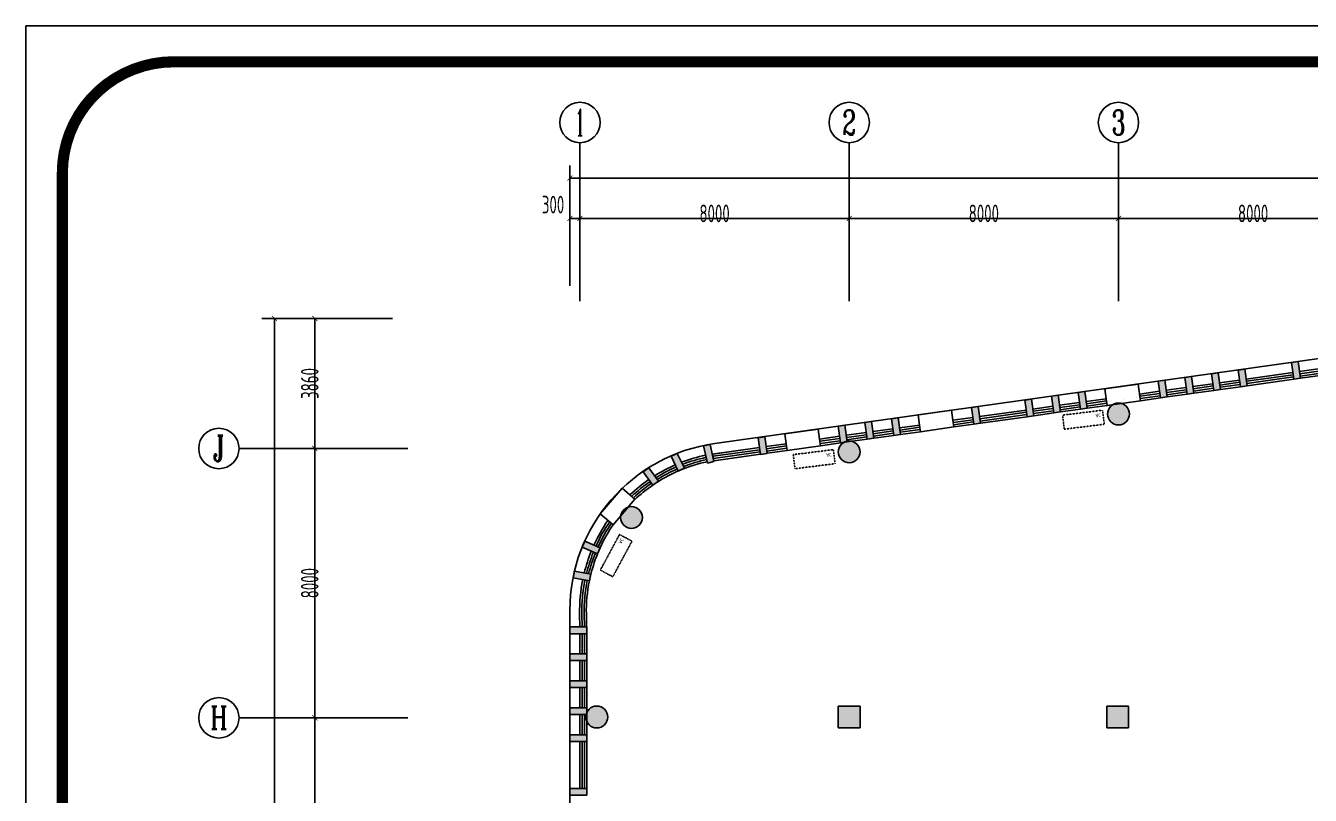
# Model space of a CAD drawing. Header units: inches. Extents: x 871252 to 1312932, y -88801 to 86720.
# Drawn here: x 1041275 to 1079443, y -32328 to -9472 of the extents above; entities that cross this region are included whole.
import ezdxf
from ezdxf.enums import TextEntityAlignment as Align

# ---------------------------------------------------------------- set-up
doc = ezdxf.new("R2010")
doc.units = ezdxf.units.IN
doc.header["$MEASUREMENT"] = 0
doc.linetypes.add('DASH', pattern=[0.35, 0.25, -0.1])
for name, color, linetype in [('AXIS', 3, 'Continuous'), ('AXIS_TEXT', 7, 'Continuous'), ('COLUMN', 6, 'Continuous'), ('CURTWALL', 4, 'Continuous'), ('PUB_HATCH', 8, 'Continuous'), ('STAIR', 6, 'Continuous'), ('WALL', 7, 'Continuous'), ('WINDOW', 3, 'Continuous'), ('外框', 7, 'Continuous'), ('空调', 205, 'Continuous')]:
    doc.layers.add(name, color=color, linetype=linetype)
doc.styles.add('_TCH_AXIS', font='COMPLEX', dxfattribs={"bigfont": 'GBCBIG'})
doc.styles.add('_TCH_DIM_T3', font='TSSDENG', dxfattribs={"width": 0.64, "bigfont": 'TSSDCHN'})
doc.styles.add('COMPLEX', font='stylu.ttf')
doc.styles.add('HZ-1', font='MingLiU.ttf', dxfattribs={"width": 0.8})
doc.dimstyles.new('_TCH_ARCH&&150', dxfattribs={"dimtxt": 525, "dimasz": 150, "dimexe": 375, "dimexo": 450, "dimgap": 150, "dimtad": 1, "dimdec": 0, "dimzin": 0, "dimdsep": 46, "dimtxsty": '_TCH_DIM_T3', "dimblk": 'ARCHTICK', "dimcen": 0.09, "dimclrt": 7, "dimazin": 2, "dimtfac": 1, "dimtdec": 0, "dimtix": 1, "dimtmove": 2, "dimatfit": 3, "dimfxl": 0, "dimtolj": 1, "dimtzin": 0, "dimarcsym": 0})

# ---------------------------------------------------------------- blocks, each defined once
blk = doc.blocks.new('vhjkghkghkl')
at = {"layer": '空调', "linetype": 'DASH', "ltscale": 0.3}
blk.add_lwpolyline([(134071, 540199), (134071, 539779), (132871, 539779), (132871, 540199), (134071, 540199)], close=True, dxfattribs=at)
at = {"layer": '空调', "linetype": 'DASH', "ltscale": 0.3, "style": 'HZ-1'}
blk.add_text('AC', height=100, dxfattribs=at).set_placement((133846, 539867))
blk = doc.blocks.new('_ArchTick')
at = {"color": 0, "linetype": 'ByBlock', "const_width": 0.15}
blk.add_lwpolyline([(-0.5, -0.5), (0.5, 0.5)], dxfattribs=at)
blk = doc.blocks.new('*D183')
at = {"layer": 'AXIS', "color": 0, "lineweight": -2, "transparency": 16777216}
for p, q in [((1052175, -30028), (1049490, -30028)), ((1049865, -38028), (1049865, -30028)), ((1052175, -38028), (1049490, -38028))]:
    blk.add_line(p, q, dxfattribs=at)
at = {"layer": 'Defpoints', "color": 0, "transparency": 16777216}
for p in [(1049865, -30028), (1052625, -30028), (1052625, -38028)]:
    blk.add_point(p, dxfattribs=at)
at = {"layer": 'AXIS', "color": 0, "lineweight": -2, "transparency": 16777216, "xscale": 150, "yscale": 150, "zscale": 150}
for p, rotation in [((1049865, -30028), 90), ((1049865, -38028), 270)]:
    blk.add_blockref('_ArchTick', p, dxfattribs=dict(at, rotation=rotation))
at = {"layer": 'AXIS', "color": 7, "transparency": 16777216, "insert": (1049715, -34028), "char_height": 525, "attachment_point": 5, "rotation": 90, "style": '_TCH_DIM_T3'}
blk.add_mtext('\\A1;8000', dxfattribs=at)
blk = doc.blocks.new('*D184')
at = {"layer": 'AXIS', "color": 0, "lineweight": -2, "transparency": 16777216}
for p, q in [((1052175, -22028), (1049490, -22028)), ((1049865, -30028), (1049865, -22028)), ((1052175, -30028), (1049490, -30028))]:
    blk.add_line(p, q, dxfattribs=at)
at = {"layer": 'Defpoints', "color": 0, "transparency": 16777216}
for p in [(1049865, -22028), (1052625, -22028), (1052625, -30028)]:
    blk.add_point(p, dxfattribs=at)
at = {"layer": 'AXIS', "color": 0, "lineweight": -2, "transparency": 16777216, "xscale": 150, "yscale": 150, "zscale": 150}
for p, rotation in [((1049865, -22028), 90), ((1049865, -30028), 270)]:
    blk.add_blockref('_ArchTick', p, dxfattribs=dict(at, rotation=rotation))
at = {"layer": 'AXIS', "color": 7, "transparency": 16777216, "insert": (1049715, -26028), "char_height": 525, "attachment_point": 5, "rotation": 90, "style": '_TCH_DIM_T3'}
blk.add_mtext('\\A1;8000', dxfattribs=at)
blk = doc.blocks.new('*D185')
at = {"layer": 'AXIS', "color": 0, "lineweight": -2, "transparency": 16777216}
for p, q in [((1052175, -18168), (1049490, -18168)), ((1049865, -22028), (1049865, -18168)), ((1052175, -22028), (1049490, -22028))]:
    blk.add_line(p, q, dxfattribs=at)
at = {"layer": 'Defpoints', "color": 0, "transparency": 16777216}
for p in [(1049865, -18168), (1052625, -18168), (1052625, -22028)]:
    blk.add_point(p, dxfattribs=at)
at = {"layer": 'AXIS', "color": 0, "lineweight": -2, "transparency": 16777216, "xscale": 150, "yscale": 150, "zscale": 150}
for p, rotation in [((1049865, -18168), 90), ((1049865, -22028), 270)]:
    blk.add_blockref('_ArchTick', p, dxfattribs=dict(at, rotation=rotation))
at = {"layer": 'AXIS', "color": 7, "transparency": 16777216, "insert": (1049715, -20098), "char_height": 525, "attachment_point": 5, "rotation": 90, "style": '_TCH_DIM_T3'}
blk.add_mtext('\\A1;3860', dxfattribs=at)
blk = doc.blocks.new('*D186')
at = {"layer": 'AXIS', "color": 0, "lineweight": -2, "transparency": 16777216}
for p, q in [((1052175, -18168), (1048290, -18168)), ((1048665, -82828), (1048665, -18168)), ((1052175, -82828), (1048290, -82828))]:
    blk.add_line(p, q, dxfattribs=at)
at = {"layer": 'Defpoints', "color": 0, "transparency": 16777216}
for p in [(1048665, -18168), (1052625, -18168), (1052625, -82828)]:
    blk.add_point(p, dxfattribs=at)
at = {"layer": 'AXIS', "color": 0, "lineweight": -2, "transparency": 16777216, "xscale": 150, "yscale": 150, "zscale": 150}
for p, rotation in [((1048665, -18168), 90), ((1048665, -82828), 270)]:
    blk.add_blockref('_ArchTick', p, dxfattribs=dict(at, rotation=rotation))
at = {"layer": 'AXIS', "color": 7, "transparency": 16777216, "insert": (1048515, -50498), "char_height": 525, "attachment_point": 5, "rotation": 90, "style": '_TCH_DIM_T3'}
blk.add_mtext('\\A1;64660', dxfattribs=at)
blk = doc.blocks.new('*D187')
at = {"layer": 'AXIS', "color": 0, "lineweight": -2, "transparency": 16777216}
for p, q in [((1057443, -17198), (1057443, -14822)), ((1057743, -17198), (1057743, -14822)), ((1057443, -15197), (1057743, -15197))]:
    blk.add_line(p, q, dxfattribs=at)
at = {"layer": 'Defpoints', "color": 0, "transparency": 16777216}
for p in [(1057743, -15197), (1057443, -17648), (1057743, -17648)]:
    blk.add_point(p, dxfattribs=at)
at = {"layer": 'AXIS', "color": 0, "lineweight": -2, "transparency": 16777216, "xscale": 150, "yscale": 150, "zscale": 150, "rotation": 180}
blk.add_blockref('_ArchTick', (1057443, -15197), dxfattribs=at)
at = {"layer": 'AXIS', "color": 0, "lineweight": -2, "transparency": 16777216, "xscale": 150, "yscale": 150, "zscale": 150}
blk.add_blockref('_ArchTick', (1057743, -15197), dxfattribs=at)
at = {"layer": 'AXIS', "color": 7, "transparency": 16777216, "insert": (1056944, -14785), "char_height": 525, "attachment_point": 5, "style": '_TCH_DIM_T3'}
blk.add_mtext('\\A1;300', dxfattribs=at)
blk = doc.blocks.new('*D188')
at = {"layer": 'AXIS', "color": 0, "lineweight": -2, "transparency": 16777216}
for p, q in [((1057743, -17198), (1057743, -14822)), ((1065743, -17198), (1065743, -14822)), ((1057743, -15197), (1065743, -15197))]:
    blk.add_line(p, q, dxfattribs=at)
at = {"layer": 'Defpoints', "color": 0, "transparency": 16777216}
for p in [(1065743, -15197), (1057743, -17648), (1065743, -17648)]:
    blk.add_point(p, dxfattribs=at)
at = {"layer": 'AXIS', "color": 0, "lineweight": -2, "transparency": 16777216, "xscale": 150, "yscale": 150, "zscale": 150, "rotation": 180}
blk.add_blockref('_ArchTick', (1057743, -15197), dxfattribs=at)
at = {"layer": 'AXIS', "color": 0, "lineweight": -2, "transparency": 16777216, "xscale": 150, "yscale": 150, "zscale": 150}
blk.add_blockref('_ArchTick', (1065743, -15197), dxfattribs=at)
at = {"layer": 'AXIS', "color": 7, "transparency": 16777216, "insert": (1061743, -15047), "char_height": 525, "attachment_point": 5, "style": '_TCH_DIM_T3'}
blk.add_mtext('\\A1;8000', dxfattribs=at)
blk = doc.blocks.new('*D189')
at = {"layer": 'AXIS', "color": 0, "lineweight": -2, "transparency": 16777216}
for p, q in [((1065743, -17198), (1065743, -14822)), ((1073743, -17198), (1073743, -14822)), ((1065743, -15197), (1073743, -15197))]:
    blk.add_line(p, q, dxfattribs=at)
at = {"layer": 'Defpoints', "color": 0, "transparency": 16777216}
for p in [(1073743, -15197), (1065743, -17648), (1073743, -17648)]:
    blk.add_point(p, dxfattribs=at)
at = {"layer": 'AXIS', "color": 0, "lineweight": -2, "transparency": 16777216, "xscale": 150, "yscale": 150, "zscale": 150, "rotation": 180}
blk.add_blockref('_ArchTick', (1065743, -15197), dxfattribs=at)
at = {"layer": 'AXIS', "color": 0, "lineweight": -2, "transparency": 16777216, "xscale": 150, "yscale": 150, "zscale": 150}
blk.add_blockref('_ArchTick', (1073743, -15197), dxfattribs=at)
at = {"layer": 'AXIS', "color": 7, "transparency": 16777216, "insert": (1069743, -15047), "char_height": 525, "attachment_point": 5, "style": '_TCH_DIM_T3'}
blk.add_mtext('\\A1;8000', dxfattribs=at)
blk = doc.blocks.new('*D190')
at = {"layer": 'AXIS', "color": 0, "lineweight": -2, "transparency": 16777216}
for p, q in [((1073743, -17198), (1073743, -14822)), ((1081743, -17198), (1081743, -14822)), ((1073743, -15197), (1081743, -15197))]:
    blk.add_line(p, q, dxfattribs=at)
at = {"layer": 'Defpoints', "color": 0, "transparency": 16777216}
for p in [(1081743, -15197), (1073743, -17648), (1081743, -17648)]:
    blk.add_point(p, dxfattribs=at)
at = {"layer": 'AXIS', "color": 0, "lineweight": -2, "transparency": 16777216, "xscale": 150, "yscale": 150, "zscale": 150, "rotation": 180}
blk.add_blockref('_ArchTick', (1073743, -15197), dxfattribs=at)
at = {"layer": 'AXIS', "color": 0, "lineweight": -2, "transparency": 16777216, "xscale": 150, "yscale": 150, "zscale": 150}
blk.add_blockref('_ArchTick', (1081743, -15197), dxfattribs=at)
at = {"layer": 'AXIS', "color": 7, "transparency": 16777216, "insert": (1077743, -15047), "char_height": 525, "attachment_point": 5, "style": '_TCH_DIM_T3'}
blk.add_mtext('\\A1;8000', dxfattribs=at)
blk = doc.blocks.new('*D196')
at = {"layer": 'AXIS', "color": 0, "lineweight": -2, "transparency": 16777216}
for p, q in [((1057443, -17198), (1057443, -13622)), ((1111043, -17198), (1111043, -13622)), ((1057443, -13997), (1111043, -13997))]:
    blk.add_line(p, q, dxfattribs=at)
at = {"layer": 'Defpoints', "color": 0, "transparency": 16777216}
for p in [(1111043, -13997), (1057443, -17648), (1111043, -17648)]:
    blk.add_point(p, dxfattribs=at)
at = {"layer": 'AXIS', "color": 0, "lineweight": -2, "transparency": 16777216, "xscale": 150, "yscale": 150, "zscale": 150, "rotation": 180}
blk.add_blockref('_ArchTick', (1057443, -13997), dxfattribs=at)
at = {"layer": 'AXIS', "color": 0, "lineweight": -2, "transparency": 16777216, "xscale": 150, "yscale": 150, "zscale": 150}
blk.add_blockref('_ArchTick', (1111043, -13997), dxfattribs=at)
at = {"layer": 'AXIS', "color": 7, "transparency": 16777216, "insert": (1084243, -13847), "char_height": 525, "attachment_point": 5, "style": '_TCH_DIM_T3'}
blk.add_mtext('\\A1;53600', dxfattribs=at)
blk = doc.blocks.new('_AXISO')
blk.add_circle((0, 0), 0.5)
at = {"layer": 'AXIS_TEXT', "style": 'COMPLEX', "width": 1.041667}
blk.add_attdef('A', text='', height=0.56, dxfattribs=at).set_placement((-0.25, -0.28), (0.25, -0.28), align=Align.FIT)
blk = doc.blocks.new('$TCHSYS$WIN2D')
for p, q in [((-0.5, 0.5), (0.5, 0.5)), ((-0.5, 0.5), (-0.5, -0.5)), ((0.5, 0.5), (0.5, -0.5)), ((0.5, 0.167), (-0.5, 0.167)), ((0.5, -0.167), (-0.5, -0.167)), ((-0.5, -0.5), (0.5, -0.5))]:
    blk.add_line(p, q)

msp = doc.modelspace()

# ---------------------------------------------------------------- hatches: boundary and pattern name
at = {"layer": 'PUB_HATCH'}
for points in [[(1079147.7, -19942.3), (1079078.1, -19447.1), (1078880.1, -19475), (1078949.7, -19970.1)], [(1076771.1, -20276.3), (1076701.5, -19781.2), (1076503.4, -19809), (1076573, -20304.1)], [(1077563.3, -20164.9), (1077493.7, -19669.8), (1077295.7, -19697.6), (1077365.2, -20192.8)], [(1075186.7, -20499), (1075117.1, -20003.8), (1074919, -20031.7), (1074988.6, -20526.8)], [(1075978.9, -20387.6), (1075909.3, -19892.5), (1075711.2, -19920.3), (1075780.8, -20415.5)], [(1071225.6, -21055.7), (1071156, -20560.5), (1070957.9, -20588.4), (1071027.5, -21083.5)], [(1072017.8, -20944.3), (1071948.2, -20449.2), (1071750.2, -20477), (1071819.7, -20972.2)], [(1072810, -20833), (1072740.4, -20337.8), (1072542.4, -20365.7), (1072612, -20860.8)], [(1069641.2, -21278.3), (1069571.6, -20783.2), (1069373.5, -20811), (1069443.1, -21306.2)], [(1074068.2, -21004.8, 1), (1073418.2, -21004.8, 1)], [(1065680.1, -21835), (1065610.5, -21339.9), (1065412.4, -21367.7), (1065482, -21862.9)], [(1066472.3, -21723.7), (1066402.7, -21228.6), (1066204.7, -21256.4), (1066274.2, -21751.5)], [(1067264.5, -21612.3), (1067194.9, -21117.2), (1066996.9, -21145), (1067066.5, -21640.2)], [(1063304.3, -22175.2), (1063234.7, -21680), (1063036.7, -21707.9), (1063106.2, -22203)], [(1061722, -22412.2), (1061607.9, -21911.1), (1061411.4, -21949.1), (1061528.3, -22461.6)], [(1066068.2, -22129.1, 1), (1065418.2, -22129.1, 1)], [(1060846.3, -22614.5), (1060635.8, -22172.3), (1060452.5, -22256.1), (1060665.5, -22700.6)], [(1059623.3, -22718.1), (1059913, -23116), (1060074.7, -22998.3), (1059785, -22600.4)], [(1059598.4, -24078.7, 1), (1058948.4, -24078.7, 1)], [(1057811.6, -24962.5), (1058263.9, -25160.2), (1058344, -24976.9), (1057891.7, -24779.2)], [(1057540.3, -25866), (1058024.8, -25960.4), (1058063, -25764.1), (1057578.5, -25669.7)], [(1057443.2, -27528), (1057943.2, -27528), (1057943.2, -27328), (1057443.2, -27328)], [(1057443.2, -28328), (1057943.2, -28328), (1057943.2, -28128), (1057443.2, -28128)], [(1057443.2, -29128), (1057943.2, -29128), (1057943.2, -28928), (1057443.2, -28928)], [(1057443.2, -29928), (1057943.2, -29928), (1057943.2, -29728), (1057443.2, -29728)], [(1058568.2, -30003, 1), (1057918.2, -30003, 1)], [(1066068.2, -30328), (1066068.2, -29678), (1065418.2, -29678), (1065418.2, -30328)], [(1074043.2, -30328), (1074043.2, -29678), (1073393.2, -29678), (1073393.2, -30328)], [(1057443.2, -30728), (1057943.2, -30728), (1057943.2, -30528), (1057443.2, -30528)], [(1057443.2, -32328), (1057943.2, -32328), (1057943.2, -32128), (1057443.2, -32128)]]:
    msp.add_hatch(color=256, dxfattribs=at).paths.add_polyline_path(points)

# ---------------------------------------------------------------- linework, layer by layer
at = {"layer": 'AXIS'}
for p, q in [((1057743.2, -17648.2), (1057743.2, -12947)), ((1065743.2, -17648.2), (1065743.2, -12947)), ((1073743.2, -17648.2), (1073743.2, -12947)), ((1052625.3, -22028), (1047614.8, -22028)), ((1052625.3, -30028), (1047614.8, -30028))]:
    msp.add_line(p, q, dxfattribs=at)
at = {"layer": 'COLUMN'}
for p, q in [((1079078.1, -19447.1), (1078880.1, -19475)), ((1079147.7, -19942.3), (1079078.1, -19447.1)), ((1076701.5, -19781.2), (1076503.4, -19809)), ((1076503.4, -19809), (1076573, -20304.1)), ((1076771.1, -20276.3), (1076701.5, -19781.2)), ((1077493.7, -19669.8), (1077295.7, -19697.6)), ((1077295.7, -19697.6), (1077365.2, -20192.8)), ((1077563.3, -20164.9), (1077493.7, -19669.8)), ((1078880.1, -19475), (1078949.7, -19970.1)), ((1074324.9, -20115.2), (1073334.6, -20254.3)), ((1074394.4, -20610.3), (1074324.9, -20115.2)), ((1075117.1, -20003.8), (1074919, -20031.7)), ((1074919, -20031.7), (1074988.6, -20526.8)), ((1075186.7, -20499), (1075117.1, -20003.8)), ((1075909.3, -19892.5), (1075711.2, -19920.3)), ((1075711.2, -19920.3), (1075780.8, -20415.5)), ((1075978.9, -20387.6), (1075909.3, -19892.5)), ((1077365.2, -20192.8), (1077563.3, -20164.9)), ((1078949.7, -19970.1), (1079147.7, -19942.3)), ((1071156, -20560.5), (1070957.9, -20588.4)), ((1070957.9, -20588.4), (1071027.5, -21083.5)), ((1071225.6, -21055.7), (1071156, -20560.5)), ((1071948.2, -20449.2), (1071750.2, -20477)), ((1071750.2, -20477), (1071819.7, -20972.2)), ((1072017.8, -20944.3), (1071948.2, -20449.2)), ((1072740.4, -20337.8), (1072542.4, -20365.7)), ((1072542.4, -20365.7), (1072612, -20860.8)), ((1072810, -20833), (1072740.4, -20337.8)), ((1073334.6, -20254.3), (1073376.3, -20551.4)), ((1073404.2, -20749.5), (1074394.4, -20610.3)), ((1074988.6, -20526.8), (1075186.7, -20499)), ((1075780.8, -20415.5), (1075978.9, -20387.6)), ((1076573, -20304.1), (1076771.1, -20276.3)), ((1068779.4, -20894.5), (1067789.1, -21033.7)), ((1068821.1, -21191.6), (1068779.4, -20894.5)), ((1069571.6, -20783.2), (1069373.5, -20811)), ((1069373.5, -20811), (1069443.1, -21306.2)), ((1069641.2, -21278.3), (1069571.6, -20783.2)), ((1071819.7, -20972.2), (1072017.8, -20944.3)), ((1072612, -20860.8), (1072810, -20833)), ((1065610.5, -21339.9), (1065412.4, -21367.7)), ((1065412.4, -21367.7), (1065482, -21862.9)), ((1065680.1, -21835), (1065610.5, -21339.9)), ((1066402.7, -21228.6), (1066204.7, -21256.4)), ((1066204.7, -21256.4), (1066274.2, -21751.5)), ((1066472.3, -21723.7), (1066402.7, -21228.6)), ((1067194.9, -21117.2), (1066996.9, -21145)), ((1066996.9, -21145), (1067066.5, -21640.2)), ((1067264.5, -21612.3), (1067194.9, -21117.2)), ((1067789.1, -21033.7), (1067830.8, -21330.8)), ((1069443.1, -21306.2), (1069641.2, -21278.3)), ((1071027.5, -21083.5), (1071225.6, -21055.7)), ((1063234.7, -21680), (1063036.7, -21707.9)), ((1063036.7, -21707.9), (1063106.2, -22203)), ((1063304.3, -22175.2), (1063234.7, -21680)), ((1064818.3, -21451.2), (1063828, -21590.4)), ((1063828, -21590.4), (1063869.8, -21887.5)), ((1064860, -21748.3), (1064818.3, -21451.2)), ((1066274.2, -21751.5), (1066472.3, -21723.7)), ((1067066.5, -21640.2), (1067264.5, -21612.3)), ((1067858.7, -21528.8), (1068848.9, -21389.7)), ((1061607.9, -21911.1), (1061411.4, -21949.1)), ((1061411.4, -21949.1), (1061528.3, -22461.6)), ((1061722, -22412.2), (1061607.9, -21911.1)), ((1063897.6, -22085.5), (1064887.9, -21946.4)), ((1065482, -21862.9), (1065680.1, -21835)), ((1060635.8, -22172.3), (1060452.5, -22256.1)), ((1060452.5, -22256.1), (1060665.5, -22700.6)), ((1060846.3, -22614.5), (1060635.8, -22172.3)), ((1061528.3, -22461.6), (1061722, -22412.2)), ((1063106.2, -22203), (1063304.3, -22175.2)), ((1059785, -22600.4), (1059623.3, -22718.1)), ((1059623.3, -22718.1), (1059913, -23116)), ((1060074.7, -22998.3), (1059785, -22600.4)), ((1060665.5, -22700.6), (1060846.3, -22614.5)), ((1058998.3, -23209.5), (1058348.2, -23969.3)), ((1059378.2, -23534.6), (1058998.3, -23209.5)), ((1059913, -23116), (1060074.7, -22998.3)), ((1058728, -24294.4), (1059378.2, -23534.6)), ((1058348.2, -23969.3), (1058728, -24294.4)), ((1057891.7, -24779.2), (1057811.6, -24962.5)), ((1058344, -24976.9), (1057891.7, -24779.2)), ((1057811.6, -24962.5), (1058263.9, -25160.2)), ((1058263.9, -25160.2), (1058344, -24976.9)), ((1057578.5, -25669.7), (1057540.3, -25866)), ((1057540.3, -25866), (1058024.8, -25960.4)), ((1058063, -25764.1), (1057578.5, -25669.7)), ((1058024.8, -25960.4), (1058063, -25764.1)), ((1057943.2, -27328), (1057443.2, -27328)), ((1057443.2, -27328), (1057443.2, -27528)), ((1057943.2, -27528), (1057943.2, -27328)), ((1057443.2, -27528), (1057943.2, -27528)), ((1057943.2, -28128), (1057443.2, -28128)), ((1057443.2, -28128), (1057443.2, -28328)), ((1057943.2, -28328), (1057943.2, -28128)), ((1057443.2, -28328), (1057943.2, -28328)), ((1057943.2, -28928), (1057443.2, -28928)), ((1057443.2, -28928), (1057443.2, -29128)), ((1057943.2, -29128), (1057943.2, -28928)), ((1057443.2, -29128), (1057943.2, -29128)), ((1057943.2, -29728), (1057443.2, -29728)), ((1057443.2, -29728), (1057443.2, -29928)), ((1057943.2, -29928), (1057943.2, -29728)), ((1066068.2, -29678), (1065418.2, -29678)), ((1065418.2, -29678), (1065418.2, -30328)), ((1066068.2, -30328), (1066068.2, -29678)), ((1074043.2, -29678), (1073393.2, -29678)), ((1073393.2, -29678), (1073393.2, -30328)), ((1074043.2, -30328), (1074043.2, -29678)), ((1057443.2, -29928), (1057943.2, -29928)), ((1057943.2, -30528), (1057443.2, -30528)), ((1057443.2, -30528), (1057443.2, -30728)), ((1057943.2, -30728), (1057943.2, -30528)), ((1065418.2, -30328), (1066068.2, -30328)), ((1073393.2, -30328), (1074043.2, -30328)), ((1057443.2, -30728), (1057943.2, -30728)), ((1057943.2, -32128), (1057443.2, -32128)), ((1057443.2, -32128), (1057443.2, -32328)), ((1057443.2, -32328), (1057943.2, -32328)), ((1057943.2, -32328), (1057943.2, -32128))]:
    msp.add_line(p, q, dxfattribs=at)
for centre, start, end in [((1073743.2, -21004.8), 0, 180), ((1073743.2, -21004.8), 180, 0), ((1065743.2, -22129.1), 0, 180), ((1065743.2, -22129.1), 180, 0), ((1059273.4, -24078.7), 0, 180), ((1059273.4, -24078.7), 180, 0), ((1058243.2, -30003), 0, 180), ((1058243.2, -30003), 180, 0)]:
    msp.add_arc(centre, 325, start, end, dxfattribs=at)
at = {"layer": 'CURTWALL'}
for p, q in [((1073885.4, -20580.9), (1073885.4, -20580.9)), ((1074281.5, -20525.2), (1074281.5, -20525.2)), ((1073489.3, -20636.5), (1073489.3, -20636.5)), ((1068339.9, -21360.2), (1068339.9, -21360.2)), ((1068736, -21304.6), (1068736, -21304.6)), ((1067943.8, -21415.9), (1067943.8, -21415.9)), ((1057741, -27328), (1057733, -26946.6)), ((1057807.7, -27328), (1057799.6, -26945.3)), ((1057874.4, -27328), (1057866.3, -26944)), ((1057941.1, -27328), (1057932.9, -26942.7))]:
    msp.add_line(p, q, dxfattribs=at)
for radius, start, end in [(4744.6, 113.60488, 122.03207), (4544.6, 102.16608, 112.19233), (4744.6, 102.19492, 111.17654), (4677.9, 102.18558, 111.11549), (4611.2, 102.17597, 111.05266), (4677.9, 113.57631, 121.9747), (4611.2, 113.54691, 121.91568), (4544.6, 113.51665, 122.35991), (4744.6, 124.45037, 133.21937), (4677.9, 124.42756, 133.13029), (4611.2, 124.40409, 133.03862), (4544.6, 124.37993, 133.31149), (4544.6, 122.35991, 123.11814), (4744.6, 145.31797, 155.5039), (4677.9, 145.40198, 155.49125), (4611.2, 145.48843, 155.47823), (4544.6, 145.57743, 155.46483), (4744.6, 157.91933, 166.13662), (4677.9, 157.94111, 166.09603), (4611.2, 157.96352, 166.05425), (4544.6, 157.98659, 167.13807), (4744.6, 168.553, 181.00474), (4677.9, 168.54688, 181.00327), (4611.2, 168.54058, 181.00177), (4544.6, 167.13807, 167.28176), (4544.6, 168.53409, 181.00024)]:
    msp.add_arc((1062476.8, -26863.4), radius, start, end, dxfattribs=at)
at = {"layer": 'STAIR'}
msp.add_line((1073393.2, -30328), (1073393.2, -29678), dxfattribs=at)
msp.add_lwpolyline([(1101508.6, -39028), (1095741.2, -21277.7, 0.3639702), (1090290, -17871.4), (1081673.2, -19082.4), (1061747.3, -21882.8, 0.3738847), (1057443.2, -26834.2), (1057443.2, -37728)], format="xyb", dxfattribs=at)
msp.add_lwpolyline([(1073393.2, -29678), (1073393.2, -30328)], dxfattribs=at)
at = {"layer": 'WALL'}
for p, q in [((1076559.1, -20205.1), (1076559.1, -20205.1)), ((1076658.1, -20191.2), (1076658.1, -20191.2)), ((1076757.2, -20177.3), (1076757.2, -20177.3)), ((1077351.3, -20093.8), (1077351.3, -20093.8)), ((1077400.8, -20086.8), (1077400.8, -20086.8)), ((1077450.4, -20079.8), (1077450.4, -20079.8)), ((1063077.4, -21998.8), (1061673.1, -22197.3)), ((1063105.4, -22196.9), (1063077.4, -21998.8)), ((1063105.4, -22196.9), (1061717.6, -22393))]:
    msp.add_line(p, q, dxfattribs=at)
at = {"layer": '外框', "lineweight": -2}
for p, q in [((1041275.3, -9472.3), (1154480.5, -9472.3)), ((1041275.3, -88801.1), (1041275.3, -9472.3))]:
    msp.add_line(p, q, dxfattribs=at)
at = {"layer": '外框', "lineweight": -2, "const_width": 330.9}
msp.add_lwpolyline([(1045673.5, -87756.9), (1149914, -87756.9, 0.4142136), (1153223.3, -84447.7), (1153223.3, -13853.4, 0.4142136), (1149914, -10544.2), (1045673.5, -10544.2, 0.4142136), (1042364.3, -13853.4), (1042364.3, -84447.7, 0.4142136)], format="xyb", close=True, dxfattribs=at)

# ---------------------------------------------------------------- block references
at = {"layer": 'AXIS'}
ref = msp.add_blockref('_AXISO', (1057743.2, -12347), dxfattribs=dict(at, xscale=1200, yscale=1200, zscale=1200))
ref.add_attrib('A', '1', dxfattribs={"layer": 'AXIS_TEXT', "height": 794.6, "style": '_TCH_AXIS', "width": 0.8}).set_placement((1057607, -12744.3), (1057879.4, -12744.3), align=Align.FIT)
ref = msp.add_blockref('_AXISO', (1065743.2, -12347), dxfattribs=dict(at, xscale=1200, yscale=1200, zscale=1200))
ref.add_attrib('A', '2', dxfattribs={"layer": 'AXIS_TEXT', "height": 741.2, "style": '_TCH_AXIS', "width": 0.8}).set_placement((1065545.5, -12717.6), (1065940.8, -12717.6), align=Align.FIT)
ref = msp.add_blockref('_AXISO', (1073743.2, -12347), dxfattribs=dict(at, xscale=1200, yscale=1200, zscale=1200))
ref.add_attrib('A', '3', dxfattribs={"layer": 'AXIS_TEXT', "height": 741.2, "style": '_TCH_AXIS', "width": 0.8}).set_placement((1073545.5, -12717.6), (1073940.8, -12717.6), align=Align.FIT)
ref = msp.add_blockref('_AXISO', (1047014.8, -22028), dxfattribs=dict(at, xscale=1200, yscale=1200, zscale=1200))
ref.add_attrib('A', 'J', dxfattribs={"layer": 'AXIS_TEXT', "height": 774.7, "style": '_TCH_AXIS', "width": 0.8}).set_placement((1046852.5, -22415.4), (1047177.2, -22415.4), align=Align.FIT)
ref = msp.add_blockref('_AXISO', (1047014.8, -30028), dxfattribs=dict(at, xscale=1200, yscale=1200, zscale=1200))
ref.add_attrib('A', 'H', dxfattribs={"layer": 'AXIS_TEXT', "height": 668.2, "style": '_TCH_AXIS', "width": 0.8}).set_placement((1046760.3, -30362.1), (1047269.4, -30362.1), align=Align.FIT)
at = {"layer": 'WINDOW'}
for p, xscale, yscale, zscale, rotation in [((1078242.6, -19968.5), 1399.999999999996, 200, 1400, 187.9999999759928), ((1079827, -19745.8), 1399.999999999996, 200, 1400, 187.9999999759928), ((1075469.8, -20358.2), 599.9999999999794, 200, 600, 187.9999999760026), ((1076262, -20246.8), 599.9999999999634, 200, 600, 187.9999999759916), ((1077054.2, -20135.5), 599.9999999999634, 200, 600, 187.9999999759916), ((1073093.2, -20692.2), 599.9999999999634, 200, 600, 187.9999999759916), ((1074677.6, -20469.5), 599.9999999999634, 200, 600, 187.9999999759916), ((1070320.4, -21081.9), 1399.999999999964, 200, 1400, 187.9999999759833), ((1071508.7, -20914.9), 599.999999999947, 200, 600, 187.9999999759806), ((1072301, -20803.5), 599.9999999999634, 200, 600, 187.9999999759916), ((1067547.7, -21471.6), 600.0000000001153, 200, 600, 187.9999999772132), ((1069132.1, -21248.9), 599.999999999947, 200, 600, 187.9999999759806), ((1065171, -21805.6), 600.0000000001153, 200, 600, 187.9999999772132), ((1065963.2, -21694.2), 599.9999999998847, 200, 600, 187.9999999772163), ((1066755.5, -21582.9), 600.0000000000989, 200, 600, 187.9999999772023), ((1062398.4, -22195.8), 1399.999999999932, 200, 1400, 188.0449568246536), ((1063586.6, -22028.3), 600.0000000001153, 200, 600, 187.9999999772132), ((1057843.2, -27828), 600, -200, 600, 90), ((1057843.2, -28628), 600, -200, 600, 90), ((1057843.2, -29428), 600, -200, 600, 90), ((1057843.2, -30228), 600, -200, 600, 90), ((1057843.2, -31428), 1400, -200, 1400, 90.00000000000952)]:
    msp.add_blockref('$TCHSYS$WIN2D', p, dxfattribs=dict(at, xscale=xscale, yscale=yscale, zscale=zscale, rotation=rotation))
at = {"layer": '空调', "xscale": -1}
for p, rotation in [((873822.6, 498297.1), 187.065594351313), ((865822.8, 497125.3), 187.065594351313), ((520102.7, 113307.8), 241.696359553638)]:
    msp.add_blockref('vhjkghkghkl', p, dxfattribs=dict(at, rotation=rotation))

# ---------------------------------------------------------------- dimensions: what is measured, and where the dimension line sits
at = {"layer": 'AXIS'}
for p1, p2, distance, picture, middle in [((1057443.2, -17648.2), (1111043.2, -17648.2), 3651.2, '*D196', (1084243.2, -13847)), ((1057743.2, -17648.2), (1065743.2, -17648.2), 2451.2, '*D188', (1061743.2, -15047)), ((1065743.2, -17648.2), (1073743.2, -17648.2), 2451.2, '*D189', (1069743.2, -15047)), ((1073743.2, -17648.2), (1081743.2, -17648.2), 2451.2, '*D190', (1077743.2, -15047)), ((1052625.3, -82828), (1052625.3, -18167.8), 3960.5, '*D186', (1048514.8, -50497.9)), ((1052625.3, -22028), (1052625.3, -18167.8), 2760.5, '*D185', (1049714.8, -20097.9)), ((1052625.3, -30028), (1052625.3, -22028), 2760.5, '*D184', (1049714.8, -26028)), ((1052625.3, -38028), (1052625.3, -30028), 2760.5, '*D183', (1049714.8, -34028))]:
    dim = msp.add_aligned_dim(p1=p1, p2=p2, distance=distance, dimstyle='_TCH_ARCH&&150', dxfattribs=at)
    dim.commit()
    dim.dimension.update_dxf_attribs({"geometry": picture, "text_midpoint": middle})
dim = msp.add_linear_dim(base=(1057743.2, -15197), p1=(1057443.2, -17648.2), p2=(1057743.2, -17648.2), angle=0, dimstyle='_TCH_ARCH&&150', dxfattribs=at)
dim.commit()
dim.dimension.update_dxf_attribs({"geometry": '*D187', "text_midpoint": (1056944.3, -14784.5), "dimtype": 161})

doc.saveas('drawing.dxf')
